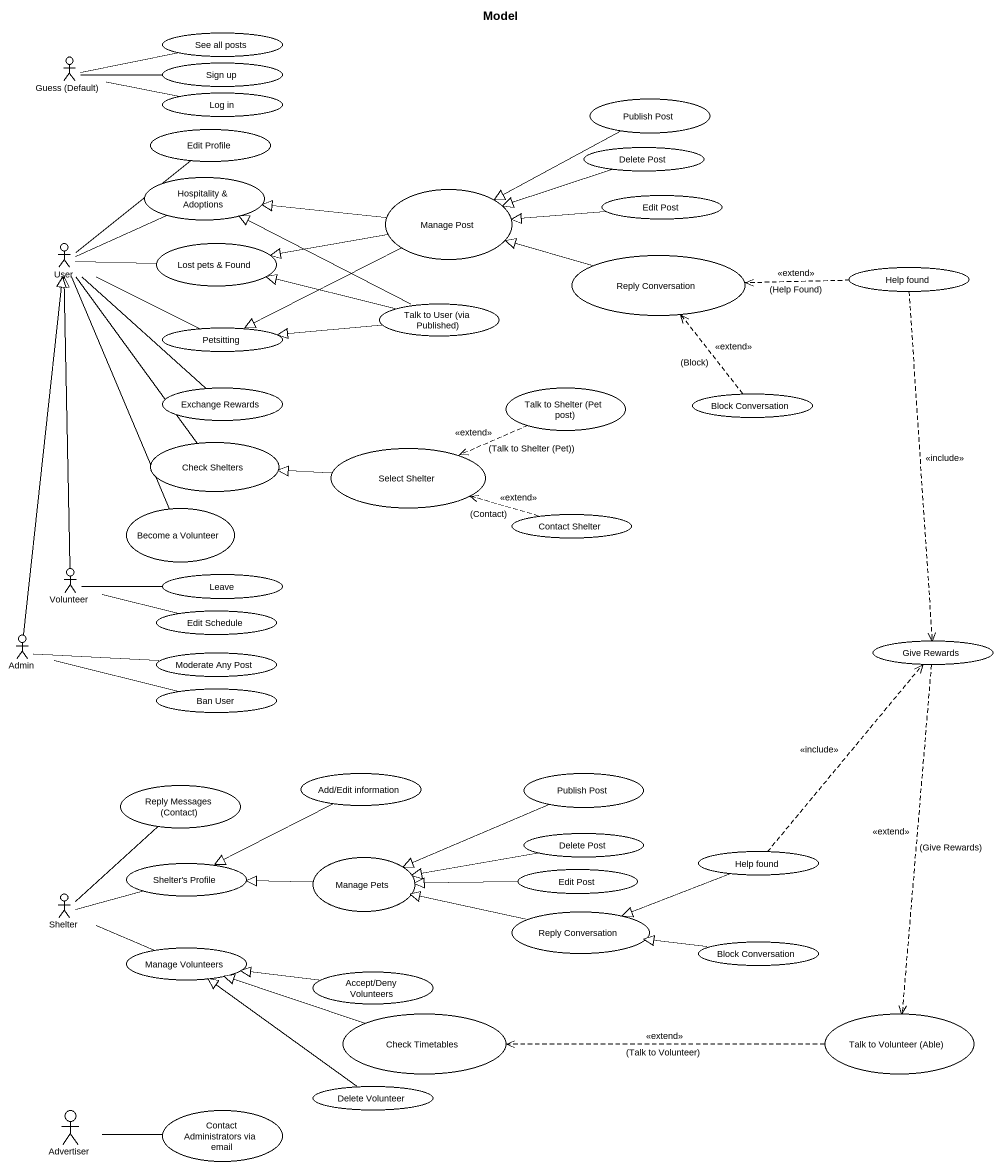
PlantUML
@startuml
title Model
actor "Guess (Default)" as Guess_Default
usecase "See all posts" as See_all_posts
usecase "Sign up" as Sign_up
usecase "Log in" as Log_in
usecase "Publish Post" as Publish_Post
usecase "Edit Profile" as Edit_Profile
usecase "Hospitality & Adoptions" as Hospitality_Adoptions
usecase "Delete Post" as Delete_Post
usecase "Manage Post" as Manage_Post
usecase "Edit Post" as Edit_Post
actor User
usecase "Lost pets & Found" as Lost_pets_Found
usecase "Reply Conversation" as Reply_Conversation
usecase "Help found" as Help_found
usecase Petsitting
usecase "Talk to User (via Published)" as Talk_to_User_via_Published
usecase "Exchange Rewards" as Exchange_Rewards
usecase "Talk to Shelter (Pet post)" as Talk_to_Shelter_Pet_post
usecase "Block Conversation" as Block_Conversation
usecase "Check Shelters" as Check_Shelters
usecase "Select Shelter" as Select_Shelter
usecase "Become a Volunteer" as Become_a_Volunteer
usecase "Contact Shelter" as Contact_Shelter
actor Volunteer
usecase Leave
actor Admin
usecase "Edit Schedule" as Edit_Schedule
usecase "Give Rewards" as Give_Rewards
usecase "Moderate Any Post" as Moderate_Any_Post
usecase "Ban User" as Ban_User
usecase "Reply Messages (Contact)" as Reply_Messages_Contact
usecase "Add/Edit information" as Add_Edit_information
usecase "Publish Post" as Publish_Post_2
usecase "Delete Post" as Delete_Post_2
usecase "Shelter's Profile" as Shelter_s_Profile
usecase "Manage Pets" as Manage_Pets
usecase "Edit Post" as Edit_Post_2
usecase "Help found" as Help_found_2
actor Shelter
usecase "Reply Conversation" as Reply_Conversation_2
usecase "Manage Volunteers" as Manage_Volunteers
usecase "Block Conversation" as Block_Conversation_2
usecase "Accept/Deny Volunteers" as Accept_Deny_Volunteers
usecase "Check Timetables" as Check_Timetables
usecase "Talk to Volunteer (Able)" as Talk_to_Volunteer_Able
actor Advertiser
usecase "Contact Administrators via email" as Contact_Administrators_via
usecase "Delete Volunteer" as Delete_Volunteer
Guess_Default -right- See_all_posts
Guess_Default -right- Sign_up
Guess_Default -right- Log_in
Publish_Post -left-|> Manage_Post
Edit_Profile -- User
Delete_Post -left-|> Manage_Post
Manage_Post -left-|> Hospitality_Adoptions
Manage_Post -left-|> Lost_pets_Found
Manage_Post -left-|> Petsitting
Edit_Post -left-|> Manage_Post
User -right- Hospitality_Adoptions
User -right- Lost_pets_Found
User -right- Petsitting
User -- Exchange_Rewards
User -- Check_Shelters
User -- Become_a_Volunteer
Reply_Conversation -left-|> Manage_Post
Help_found .left.> Reply_Conversation : <<extend>>\n(Help Found)
Help_found ..> Give_Rewards : <<include>>
Talk_to_User_via_Published -left-|> Hospitality_Adoptions
Talk_to_User_via_Published -left-|> Lost_pets_Found
Talk_to_User_via_Published -left-|> Petsitting
Talk_to_Shelter_Pet_post .left.> Select_Shelter : <<extend>>\n(Talk to Shelter (Pet))
Block_Conversation .up.> Reply_Conversation : <<extend>>\n(Block)
Select_Shelter -left-|> Check_Shelters
Contact_Shelter .left.> Select_Shelter : <<extend>>\n(Contact)
Volunteer -up-|> User
Volunteer -right- Edit_Schedule
Leave -left- Volunteer
Admin -up-|> User
Admin -right- Moderate_Any_Post
Admin -right- Ban_User
Give_Rewards ..> Talk_to_Volunteer_Able : <<extend>>\n(Give Rewards)
Add_Edit_information -left-|> Shelter_s_Profile
Publish_Post_2 -left-|> Manage_Pets
Delete_Post_2 -left-|> Manage_Pets
Manage_Pets -left-|> Shelter_s_Profile
Edit_Post_2 -left-|> Manage_Pets
Help_found_2 .up.> Give_Rewards : <<include>>
Help_found_2 -left-|> Reply_Conversation_2
Shelter -up- Reply_Messages_Contact
Shelter -right- Shelter_s_Profile
Shelter -right- Manage_Volunteers
Reply_Conversation_2 -left-|> Manage_Pets
Block_Conversation_2 -left-|> Reply_Conversation_2
Accept_Deny_Volunteers -left-|> Manage_Volunteers
Check_Timetables -left-|> Manage_Volunteers
Talk_to_Volunteer_Able .left.> Check_Timetables : <<extend>>\n(Talk to Volunteer)
Advertiser -right- Contact_Administrators_via
Delete_Volunteer -up-|> Manage_Volunteers
@enduml
